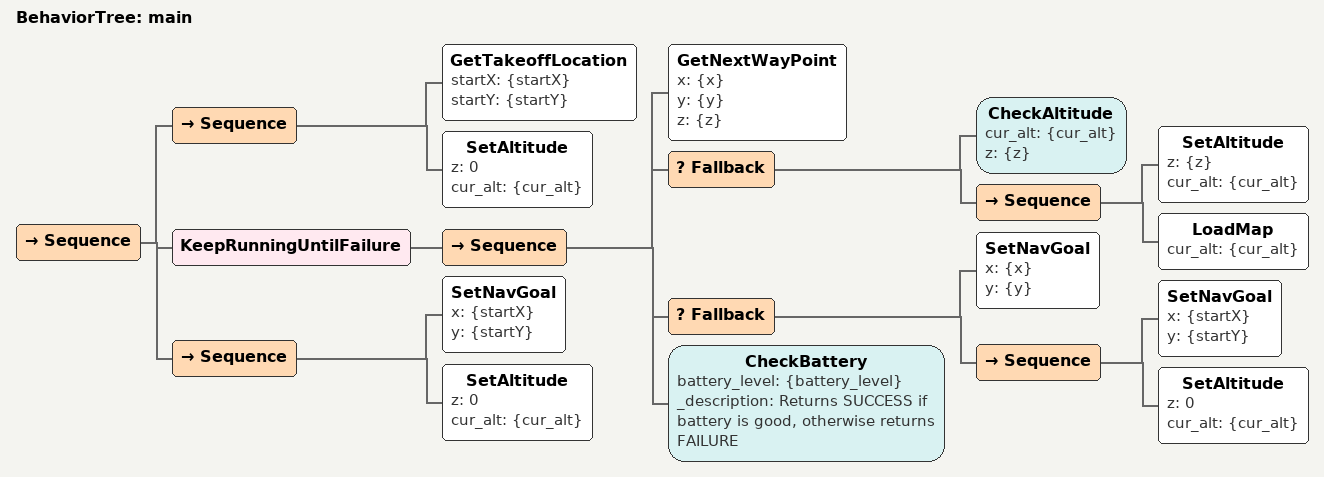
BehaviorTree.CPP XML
<?xml version="1.0" encoding="UTF-8"?>
<root BTCPP_format="4"
      main_tree_to_execute="main">
  <BehaviorTree ID="main">
    <Sequence>
      <Sequence>
        <GetTakeoffLocation startX="{startX}"
                            startY="{startY}"/>
        <SetAltitude z="0"
                     cur_alt="{cur_alt}"/>
      </Sequence>
      <KeepRunningUntilFailure>
        <Sequence>
          <GetNextWayPoint x="{x}"
                           y="{y}"
                           z="{z}"/>
          <Fallback>
            <CheckAltitude cur_alt="{cur_alt}"
                           z="{z}"/>
            <Sequence>
              <SetAltitude z="{z}"
                           cur_alt="{cur_alt}"/>
              <LoadMap cur_alt="{cur_alt}"/>
            </Sequence>
          </Fallback>
          <Fallback>
            <SetNavGoal x="{x}"
                        y="{y}"/>
            <Sequence>
              <SetNavGoal x="{startX}"
                          y="{startY}"/>
              <SetAltitude z="0"
                           cur_alt="{cur_alt}"/>
            </Sequence>
          </Fallback>
          <CheckBattery battery_level="{battery_level}"
                        _description="Returns SUCCESS if battery is good, otherwise returns FAILURE"/>
        </Sequence>
      </KeepRunningUntilFailure>
      <Sequence>
        <SetNavGoal x="{startX}"
                    y="{startY}"/>
        <SetAltitude z="0"
                     cur_alt="{cur_alt}"/>
      </Sequence>
    </Sequence>
  </BehaviorTree>

</root>
